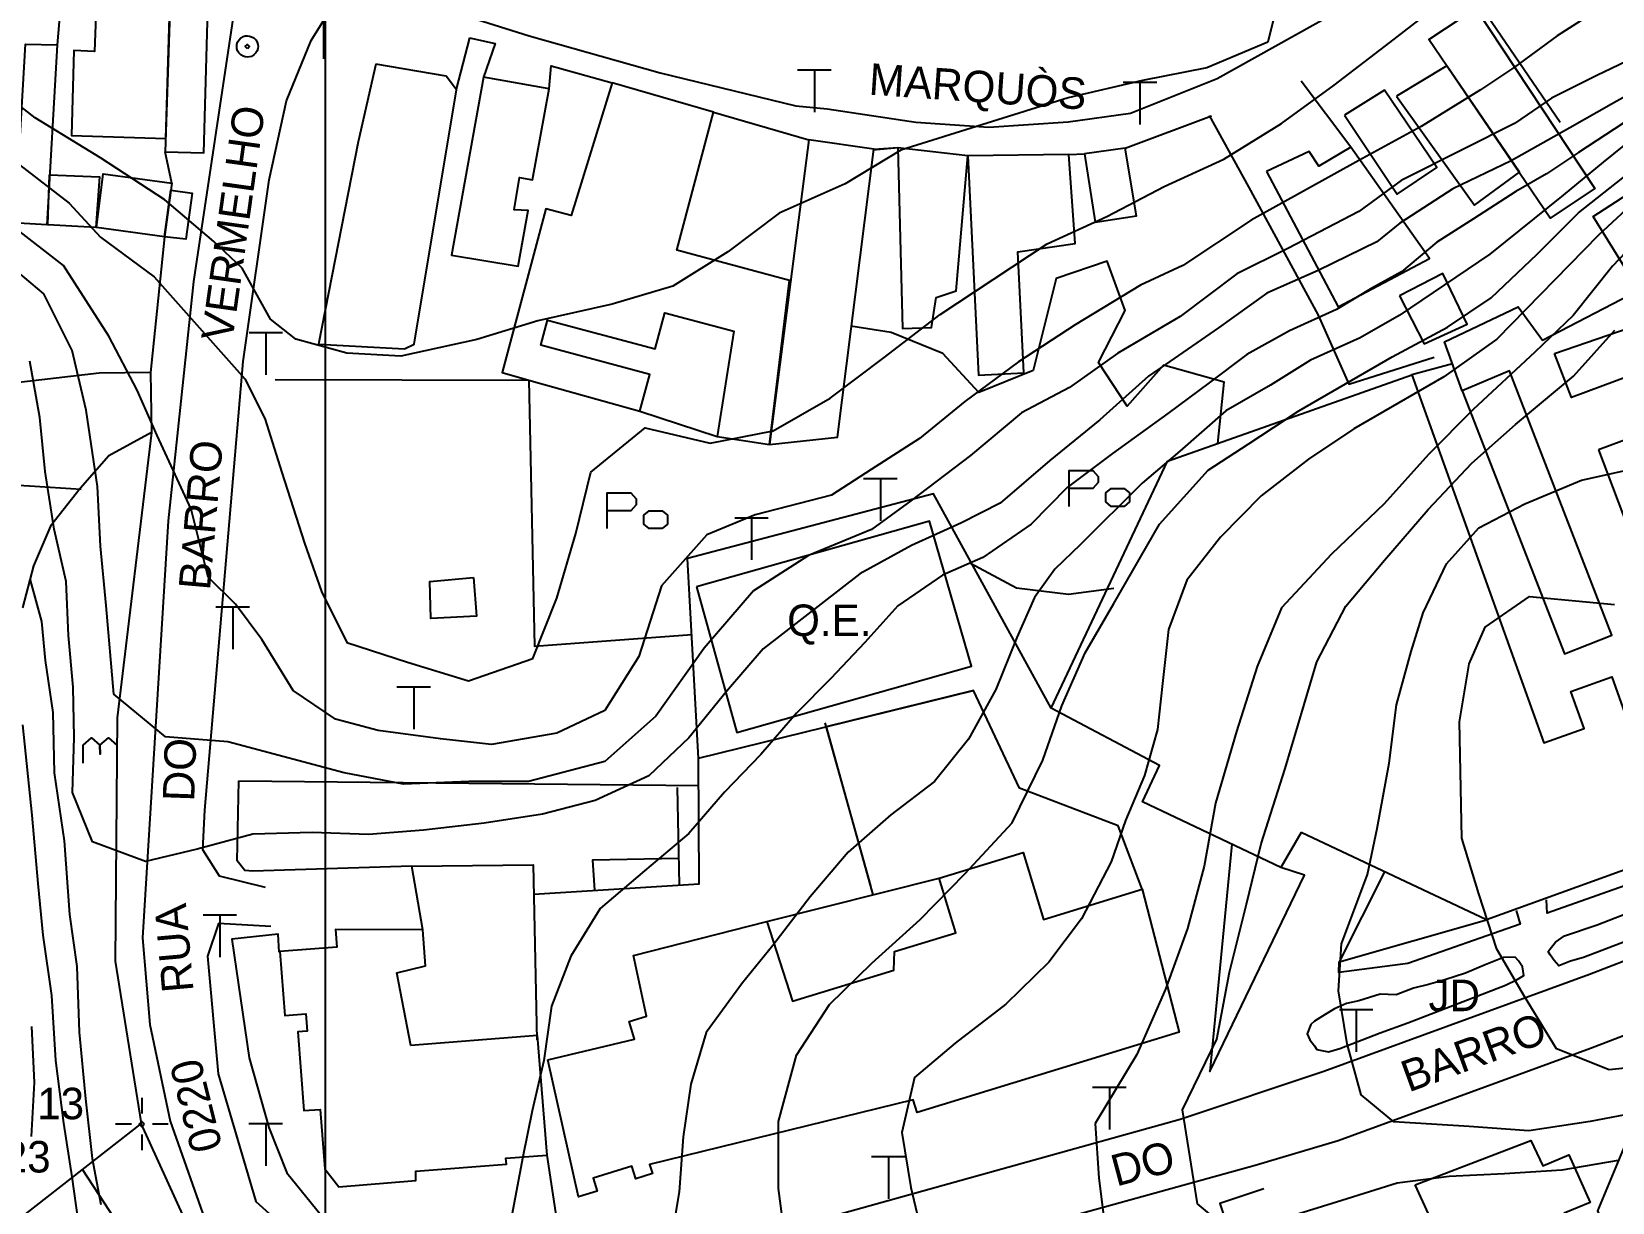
# Model space of a CAD drawing. Extents: x 555347 to 556479, y 8560498 to 8561653.
# Drawn here: x 555972 to 556122.6, y 8561264 to 8561375.5 of the extents above; entities that cross this region are included whole.
import ezdxf

# ---------------------------------------------------------------- set-up
doc = ezdxf.new("R2010")
doc.units = 0
doc.header["$MEASUREMENT"] = 0
for name, color, linetype in [('10', 24, 'CONTINUOUS'), ('12', 3, 'CONTINUOUS'), ('14', 3, 'CONTINUOUS'), ('20', 4, 'CONTINUOUS'), ('21', 4, 'CONTINUOUS'), ('3', 255, 'CONTINUOUS'), ('30', 2, 'CONTINUOUS'), ('38', 255, 'CONTINUOUS'), ('4', 255, 'CONTINUOUS'), ('44', 255, 'CONTINUOUS'), ('5', 1, 'CONTINUOUS'), ('50', 255, 'CONTINUOUS'), ('6', 2, 'CONTINUOUS'), ('7', 42, 'CONTINUOUS')]:
    doc.layers.add(name, color=color, linetype=linetype)

# ---------------------------------------------------------------- blocks, each defined once
blk = doc.blocks.new('COD045', base_point=(555982.53, 8561271.44))
at = {"layer": '3'}
for p, q in [((555982.53, 8561273.94), (555982.527847, 8561272.434992)), ((555981.528331, 8561271.434508), (555980.03, 8561271.44)), ((555982.528815, 8561270.434992), (555982.53, 8561268.94)), ((555985.03, 8561271.44), (555983.52833, 8561271.435476))]:
    blk.add_line(p, q, dxfattribs=at)
blk.add_lwpolyline([(555982.78, 8561271.44), (555982.53, 8561271.69), (555982.28, 8561271.44), (555982.53, 8561271.19)], close=True, dxfattribs=at)
blk = doc.blocks.new('COD007', base_point=(556370.32, 8561240.38))
at = {"layer": '4'}
for points in [[(556370.316, 8561241.3956), (556370.5168, 8561241.3792), (556370.7156, 8561241.318), (556370.9212, 8561241.2012), (556371.1236, 8561241.0072), (556371.2452, 8561240.7848), (556371.3152, 8561240.5864), (556371.3332, 8561240.3828), (556371.314, 8561240.188), (556371.2436, 8561239.9836), (556371.1232, 8561239.7764), (556370.9232, 8561239.5776), (556370.718, 8561239.4492), (556370.5176, 8561239.396), (556370.3128, 8561239.3792), (556370.108, 8561239.3984), (556369.9132, 8561239.4596), (556369.7048, 8561239.5812), (556369.5112, 8561239.7812), (556369.3808, 8561239.9844), (556369.3248, 8561240.184), (556369.3128, 8561240.386), (556369.3268, 8561240.5876), (556369.38, 8561240.79), (556369.5116, 8561240.9964), (556369.7064, 8561241.1968), (556369.9148, 8561241.3292), (556370.1204, 8561241.3896)], [(556370.32, 8561240.18), (556370.12, 8561240.38), (556370.32, 8561240.58), (556370.52, 8561240.38)]]:
    blk.add_lwpolyline(points, close=True, dxfattribs=at)
blk = doc.blocks.new('COD140', base_point=(555924.61, 8561329.59))
at = {"layer": '30'}
blk.add_lwpolyline([(555923.01, 8561327.89), (555923.01, 8561329.59), (555923.81, 8561330.298333), (555924.607333, 8561329.587167), (555924.61, 8561328.74), (555924.607333, 8561329.587167), (555925.41, 8561330.298333), (555926.207333, 8561329.587167), (555926.21, 8561327.89)], dxfattribs=at)
blk = doc.blocks.new('COD145', base_point=(556073.85, 8561331.96))
at = {"layer": '30'}
blk.add_lwpolyline([(556070.85, 8561330.26), (556070.85, 8561333.66), (556073.1, 8561333.66), (556073.6, 8561333.093333), (556073.6, 8561332.526667), (556073.1, 8561331.96), (556070.85, 8561331.96)], dxfattribs=at)
blk.add_lwpolyline([(556076.094992, 8561330.257162), (556074.844992, 8561330.257162), (556074.344992, 8561330.682162), (556074.344992, 8561331.532162), (556074.844992, 8561331.957162), (556076.094992, 8561331.957162), (556076.594992, 8561331.532162), (556076.594992, 8561330.682162)], close=True, dxfattribs=at)
blk = doc.blocks.new('COD013', base_point=(555984.05, 8561208.14))
at = {"layer": '50'}
for p, q in [((555985.645993, 8561212.14), (555982.445993, 8561212.14)), ((555984.0524, 8561212.1364), (555984.0524, 8561208.1444))]:
    blk.add_line(p, q, dxfattribs=at)

msp = doc.modelspace()

# ---------------------------------------------------------------- linework, layer by layer
at = {"layer": '10'}
for points in [[(556076.2, 8561364.36), (556084.4, 8561367.45)], [(556084.2, 8561367.48), (556087.93, 8561360.67)], [(556052.14, 8561364.2), (556054.55, 8561364.42)], [(556094.58, 8561348.46), (556097.49, 8561341.88), (556105.61, 8561344.46)], [(556094.58, 8561348.46), (556097.49, 8561341.88), (556105.61, 8561344.46)], [(555991.77, 8561304.13), (556035.57, 8561303.69)]]:
    msp.add_lwpolyline(points, dxfattribs=at)
for points in [[(556108.29, 8561341.25, 18.07), (556106.61, 8561345.92, 17.21), (556113.61, 8561349.26, 17.26), (556115.92, 8561346.09, 17.43), (556125.12, 8561350.86, 16.95), (556120.77, 8561357.85, 16.11), (556140.03, 8561370.34, 16.35), (556135.29, 8561384.95, 16), (556149.88, 8561390.44, 16.45)], [(555975.48, 8561386.11, 6.9), (555974.45, 8561374.19, 11.84)], [(556108.09, 8561380.82, 8.52), (556117.62, 8561366.84, 11.7)], [(556013.73, 8561374.88, 7.91), (556012.45, 8561369.99, 8.71)], [(556013.73, 8561374.88, 7.91), (556016.19, 8561374.34, 8.78), (556015.08, 8561371.13, 12.81)], [(556021.31, 8561370, 13.31), (556021.5, 8561372.19, 8.26), (556027.32, 8561370.59, 8.68)], [(556097.67, 8561364.45, 15.52), (556092.95, 8561370.73, 11.34)], [(556036.98, 8561367.79, 8.37), (556046.06, 8561365.15, 7.82)], [(555984.68, 8561355.93, 9.51), (555983.34, 8561343.02, 9.37), (555978.45, 8561342.94, 10.22), (555966.15, 8561341.51, 12.82), (555951.79, 8561344.14, 15.12), (555936.36, 8561346.62, 18.84), (555930.84, 8561347.81, 19.71), (555927.92, 8561349.07, 19.71), (555925.28, 8561349.21, 19.71), (555927.78, 8561365.03, 17.55), (555941.93, 8561362.02, 15.69), (555944.86, 8561364.06, 11.74)], [(555985.37, 8561361.03, 9.38), (555984.76, 8561364.03, 8.07)], [(556052.23, 8561364.28, 9.72), (556054.55, 8561364.42, 0)], [(556070.83, 8561363.77, 8.17), (556072.32, 8561363.82, 8.37)], [(556087.93, 8561360.67, 8.38), (556094.58, 8561348.46, 0)], [(555983.34, 8561343.02, 9.37), (555983.43, 8561337.29, 8.43), (555980.19, 8561310.11, 0), (555979.97, 8561286.95, 0), (555982.47, 8561271.48, 13.41)], [(556107.37, 8561343.82, 18.78), (556103.48, 8561342.78, 19.84)], [(555995.22, 8561342.33, 9.26), (556019.4, 8561342.27, 9.52)], [(556019.4, 8561342.27, 9.52), (556019.93, 8561316.96, 8.93), (556034.9, 8561318.07, 10.68)], [(556029.96, 8561339.31, 10.04), (556037.31, 8561336.91, 9.29)], [(556069.15, 8561311.05, 19.12), (556057.92, 8561331.46, 12.55), (556034.49, 8561325.3, 11.69)], [(556035.56, 8561306.24, 12.33), (556034.49, 8561325.3, 11.69)], [(556035.56, 8561306.24, 12.33), (556034.49, 8561325.3, 11.69)], [(556035.56, 8561306.24, 12.33), (556034.49, 8561325.3, 11.69)], [(556019.86, 8561293.34, 17.52), (556035.61, 8561294.33, 17.52), (556035.56, 8561306.29, 17.52), (556061.73, 8561312.71, 18.22)], [(556077.81, 8561293.8, 49.48), (556075.53, 8561299.85, 18.22), (556066.13, 8561303.42, 18.22), (556061.73, 8561312.71, 18.22), (556047.69, 8561309.26, 17.75), (556052.14, 8561293.27, 17.75)], [(556047.59, 8561309.66, 17.75), (556051.92, 8561294.11, 17.75)], [(556008.23, 8561296.01, 15.01), (555993.1, 8561295.53, 11.65), (555992.35, 8561295.57, 11.65), (555991.6, 8561296.51, 11.65), (555991.77, 8561304.13, 11.65)], [(556033.52, 8561303.48, 11.88), (556033.71, 8561294.21, 11.98)], [(556086.34, 8561298.09, 17.41), (556084.24, 8561276.44, 16.31), (556093.27, 8561295.15, 17.73), (556091, 8561295.88, 19.06)], [(556009.3, 8561289.92, 37.28), (556008.23, 8561296.01, 15.01), (556019.8, 8561296.13, 15.01), (556020.15, 8561279.46, 18.25)], [(556033.66, 8561296.72, 12.11), (556025.46, 8561296.57, 12.11), (556025.64, 8561293.7, 12.11)], [(556042.05, 8561290.74, 48.05), (556058.47, 8561294.86, 52.16)], [(556100.89, 8561295.47, 17.91), (556096.56, 8561286.9, 17.8), (556110.61, 8561290.89, 49.23)], [(555995.62, 8561287.82, 12.24), (555995.51, 8561289.52, 12.09), (555991.1, 8561289.06, 11.83), (555992.74, 8561277.76, 11.61), (555994.62, 8561271.12, 11.61), (555996.33, 8561266.79, 11.76), (556000.03, 8561262.26, 11.84), (556003.22, 8561259.44, 11.93), (556009.02, 8561260.62, 12.01)], [(555950.94, 8561249.81, 22.87), (555965.77, 8561258.48, 18.58), (555983.49, 8561220.03, 17.07), (555989.07, 8561224.56, 16.12), (555994.3, 8561231.76, 14.9), (555995.57, 8561240.61, 14.2), (555993.04, 8561248.33, 13.9), (555982.47, 8561271.48, 13.41), (555965.77, 8561258.48, 18.58)], [(556009.02, 8561260.62, 12.01), (556009.57, 8561254.67, 0), (556022.95, 8561256.52, 0), (556021.14, 8561268.49, 35.12)], [(555982.61, 8561258.31, 13.81), (555976.87, 8561267.12, 14.07)], [(556089.4, 8561265.26, 17.53), (556085.2, 8561263.87, 18.04), (556089.26, 8561251.6, 18.56)]]:
    msp.add_polyline3d(points, dxfattribs=at)
at = {"layer": '12'}
for points in [[(555994.31, 8561293.97, 10.06), (555989.93, 8561295.06, 10.03), (555988.32, 8561297.54, 9.96), (555988.52, 8561301.32, 9.89), (555992.17, 8561344.04, 7.31), (555994.64, 8561361.34, 6.17), (555996.29, 8561368.88, 5.93), (555998.64, 8561374.63, 5.86), (556001.16, 8561378.69, 5.86), (556003.7, 8561379.6, 5.86), (556007.69, 8561378.78, 5.86), (556019.41, 8561375.05, 5.86), (556031.89, 8561371.54, 5.69), (556044.83, 8561368.39, 5.69), (556047.8, 8561368.11, 5.89), (556056.25, 8561366.85, 5.89), (556063.21, 8561366.37, 6.24), (556070.74, 8561366.88, 6.24), (556076.7, 8561367.71, 6.16), (556084.95, 8561371, 6.16), (556099.59, 8561379.18, 6.7), (556105.96, 8561382.86, 7.23), (556115.5, 8561388.59, 6.98), (556166.07, 8561422.23, 7.49)], [(555944.43, 8561397.33, 5.1), (555982.12, 8561387.91, 5.43), (555986.29, 8561386.68, 5.43), (555990.3, 8561383.28, 5.54), (555991.5, 8561378.82, 5.74), (555987.45, 8561351.67, 7.27), (555985.02, 8561328.87, 8.5), (555982.58, 8561289.17, 10.31), (555983.28, 8561280.91, 10.52), (555985.23, 8561271.73, 10.55), (555988.86, 8561261.37, 10.75), (555993.63, 8561251.83, 10.97), (555997.5, 8561242.15, 11.25), (555997.58, 8561234.42, 11.91), (555993.77, 8561225.7, 12.63), (555988.08, 8561220.08, 13.29), (555974.75, 8561211.48, 15.82), (555972.87, 8561209.94, 16.17), (555968.8, 8561210.16, 16.36)], [(556164.78, 8561295.62, 17.83), (556120.51, 8561278.65, 17.45), (556096.46, 8561269.85, 16.18), (556088.57, 8561267.48, 15.93), (556027.62, 8561250.64, 12.54), (556017.99, 8561246.68, 12.11), (556010.8, 8561241.03, 11.71), (556006.31, 8561233.5, 11.7), (555999.51, 8561223, 12.59), (555977.41, 8561204.41, 15.94), (555971.09, 8561199.12, 16.53), (555958.12, 8561196.13, 16.8), (555952.25, 8561197.55, 16.99)], [(555994.81, 8561290.26, 10.28), (555989.83, 8561290.53, 10.18), (555988.77, 8561287.44, 10.18), (555989.81, 8561276.22, 10.48), (555993.39, 8561264.06, 10.48), (556001.29, 8561256.95, 10.73), (556008.71, 8561253.06, 10.89), (556019.06, 8561254.54, 11.45), (556081.43, 8561271.9, 15.52), (556095.11, 8561276.48, 16.55), (556120.4, 8561285.73, 17.4), (556145.75, 8561295.48, 17.73)]]:
    msp.add_polyline3d(points, dxfattribs=at)
at = {"layer": '14'}
for points in [[(555976.75, 8561331.86, 10.35), (555971.84, 8561332.18, 10.65), (555967.51, 8561332.42, 12.68), (555962.44, 8561332.74, 13.05), (555957.95, 8561333.53, 14.17), (555953.51, 8561334.52, 15.16), (555949.24, 8561334.9, 15.97), (555944.88, 8561335.44, 16.37), (555940.74, 8561336.31, 17.91), (555936.57, 8561337.53, 17.86), (555932.55, 8561338.85, 18.36), (555928.85, 8561340.54, 18.79), (555924.85, 8561342.16, 18.83), (555921.04, 8561343.56, 18.83), (555917.99, 8561346.22, 18.24), (555916.56, 8561348.29, 18.06)], [(555983.43, 8561337.29, 8.43), (555979.37, 8561335.06, 9.18), (555976.66, 8561331.97, 10.4), (555973.82, 8561328.38, 11.02), (555972.22, 8561324.58, 12.46), (555971.16, 8561320.6, 12.63)]]:
    msp.add_polyline3d(points, dxfattribs=at)
at = {"layer": '20'}
for points in [[(556136.72, 8561308.32, 19.27), (556138.18, 8561308.23, 19.23), (556140.74, 8561300.12, 18.92), (556116.39, 8561291.53, 18.78), (556116.31, 8561292.8, 18.78)], [(556136.72, 8561308.32, 19.27), (556138.18, 8561308.23, 19.23), (556140.74, 8561300.12, 18.92), (556116.39, 8561291.53, 18.78), (556116.31, 8561292.8, 18.78)], [(556113.41, 8561291.78, 18.69), (556113.8, 8561290.49, 18.49), (556103.12, 8561286.74, 17.75), (556096.53, 8561285.86, 17.36), (556096.56, 8561286.9, 17.8)]]:
    msp.add_polyline3d(points, dxfattribs=at)
for points in [[(556121.13, 8561290.42, 18.22), (556138.62, 8561297.21, 18.69), (556139.82, 8561297.51, 18.69), (556140.26, 8561297.03, 18.69), (556140.73, 8561296.23, 18.69), (556140.77, 8561295.78, 18.69), (556140.17, 8561295.18, 18.69), (556139.14, 8561294.66, 18.69), (556119.85, 8561287.3, 18.3), (556118.59, 8561286.94, 18.3), (556117.48, 8561286.52, 18.3), (556117.06, 8561287.03, 18.3), (556116.66, 8561287.55, 18.3), (556116.48, 8561287.86, 18.3), (556116.66, 8561288.12, 18.3), (556117.18, 8561288.77, 18.3), (556118.04, 8561289.37, 18.3)], [(556103.11, 8561281.09, 17.3), (556112.4, 8561284.67, 17.83), (556113.51, 8561285.2, 17.84), (556114.17, 8561285.58, 17.86), (556114.02, 8561286.42, 17.88), (556113.66, 8561286.97, 17.88), (556113.33, 8561287.34, 17.88), (556112.21, 8561287.31, 17.89), (556110.48, 8561286.61, 17.89), (556108.59, 8561285.81, 17.89), (556106.63, 8561285.17, 17.89), (556105.08, 8561284.74, 17.89), (556103.64, 8561284.38, 17.89), (556102.01, 8561283.76, 17.86), (556100.46, 8561283.82, 17.83), (556098.43, 8561283.19, 17.49), (556097.27, 8561282.92, 17.29), (556096.11, 8561282.41, 17.15), (556095.24, 8561281.86, 17.07), (556094.23, 8561281.25, 17.03), (556093.86, 8561280.91, 17.03), (556093.53, 8561280.02, 17.02), (556093.78, 8561279.45, 17.02), (556094.21, 8561278.89, 17), (556094.43, 8561278.55, 17), (556095.56, 8561278.32, 17), (556096.62, 8561278.64, 17), (556100.46, 8561280.12, 17.02)]]:
    msp.add_polyline3d(points, close=True, dxfattribs=at)
at = {"layer": '21'}
msp.add_polyline3d([(556035.34, 8561322.61, 11.54), (556039.2, 8561308.73, 11.54), (556061.56, 8561315.05, 11.54), (556057.56, 8561328.84, 11.53)], close=True, dxfattribs=at)
at = {"layer": '30'}
for points in [[(556085.01, 8561336.25), (556085.6, 8561342.07), (556079.82, 8561343.7), (556076.39, 8561339.8), (556073.63, 8561343.97), (556076.2, 8561348.92), (556074.47, 8561353.62), (556069.6, 8561351.97), (556067.42, 8561343.2), (556062.25, 8561341.11), (556058.82, 8561344.8), (556053.89, 8561346.81), (556050.07, 8561347.43)], [(556085.01, 8561336.25), (556085.6, 8561342.07), (556079.82, 8561343.7), (556076.39, 8561339.8), (556073.63, 8561343.97), (556076.2, 8561348.92), (556074.47, 8561353.62), (556069.6, 8561351.97), (556067.42, 8561343.2), (556062.25, 8561341.11), (556058.82, 8561344.8), (556053.89, 8561346.81), (556050.07, 8561347.43)], [(556061.39, 8561324.88), (556065.82, 8561322.5), (556070.8, 8561321.91), (556075.09, 8561322.47)], [(556061.39, 8561324.88), (556065.82, 8561322.5), (556070.8, 8561321.91), (556075.09, 8561322.47)]]:
    msp.add_lwpolyline(points, dxfattribs=at)
at = {"layer": '44'}
msp.add_lwpolyline([(556000, 8561650.58), (556000, 8560498.59)], dxfattribs=at)
at = {"layer": '5'}
for points in [[(556126.2, 8561370.62, 10), (556122.5, 8561368.55, 10), (556118.53, 8561366.29, 10), (556112.96, 8561363.15, 10), (556107.4, 8561360.5, 10), (556102.35, 8561357.23, 10), (556100.17, 8561355.44, 10), (556094.57, 8561352.73, 10), (556089.69, 8561350.56, 10), (556085.08, 8561347.27, 10), (556080.03, 8561343.77, 10), (556078.41, 8561342.66, 10), (556073.78, 8561338.49, 10), (556069, 8561334.63, 10), (556064.27, 8561330.56, 10), (556060.59, 8561328.69, 10), (556055.82, 8561326.54, 10), (556050.91, 8561323.84, 10), (556041.69, 8561316.7, 10), (556038.21, 8561312.64, 10), (556034.62, 8561308.23, 10), (556030.81, 8561304.61, 10), (556025.7, 8561302.26, 10), (556020.68, 8561300.95, 10), (556015.12, 8561300.1, 10), (556009.36, 8561299.42, 10), (556004.11, 8561299, 10), (555998.76, 8561299.2, 10), (555993.11, 8561299.04, 10), (555987.79, 8561297.62, 10), (555982.87, 8561296.44, 10), (555977.81, 8561298.32, 10), (555975.92, 8561303.02, 10), (555976.09, 8561308.25, 10), (555975.97, 8561313.05, 10), (555975.55, 8561317.95, 10), (555975.33, 8561323.1, 10), (555974.16, 8561328.1, 10), (555973.31, 8561333.59, 10), (555972.8, 8561338.71, 10), (555971.85, 8561344.07, 10)], [(556143.04, 8561366.36, 15), (556141.83, 8561366.19, 15), (556135.31, 8561364.17, 15), (556130.82, 8561361.69, 15), (556127, 8561357.76, 15), (556122.61, 8561353.13, 15), (556118.87, 8561348.42, 15)], [(556118.87, 8561348.42, 15), (556115.2, 8561344.95, 15), (556109.34, 8561339.49, 15), (556105.08, 8561335.21, 15), (556100.84, 8561330.49, 15), (556095.83, 8561325.7, 15), (556091.07, 8561320.59, 15), (556088.76, 8561315.01, 15), (556086.8, 8561308.81, 15), (556084.79, 8561302.01, 15), (556083.71, 8561295.99, 15), (556082.11, 8561290.06, 15), (556080.02, 8561284.28, 15), (556077.3, 8561278.07, 15), (556073.34, 8561271.51, 15), (556073.67, 8561266.29, 15), (556074.38, 8561260.74, 15)]]:
    msp.add_polyline3d(points, dxfattribs=at)
at = {"layer": '6'}
for points in [[(556091.3, 8561380.63, 6), (556089.77, 8561374.45, 6), (556083.97, 8561372.02, 6), (556077.85, 8561370.82, 6), (556070.75, 8561369.17, 6), (556054.82, 8561364.16, 6), (556049.52, 8561360.98, 6), (556043.24, 8561358.18, 6), (556038.34, 8561354.49, 6), (556033.1, 8561351.23, 6), (556027.32, 8561349.51, 6), (556020.23, 8561347.93, 6), (556014.43, 8561346.15, 6), (556007.19, 8561344.56, 6), (556002.06, 8561344.83, 6), (555997.2, 8561346.18, 6), (555994.77, 8561348.07, 6), (555992.07, 8561352.93, 6), (555989.38, 8561355.49, 6), (555984.7, 8561359.44, 6), (555978.58, 8561363.46, 6), (555972.37, 8561367.24, 6), (555965.08, 8561372.9, 6)], [(556121.1, 8561377.49, 8), (556117.32, 8561375.06, 8), (556113.27, 8561372.09, 8), (556110.04, 8561369.93, 8), (556104.37, 8561366.43, 8), (556098.43, 8561363.19, 8), (556088.17, 8561357.52, 8), (556081.69, 8561353.2, 8), (556077.64, 8561351.31, 8), (556071.43, 8561347.53, 8), (556066.04, 8561344.02, 8), (556060.91, 8561340.24, 8), (556056.59, 8561336.73, 8), (556052, 8561333.76, 8), (556048.22, 8561331.33, 8), (556040.93, 8561329.44, 8), (556036.34, 8561327.55, 8), (556032.02, 8561322.7, 8), (556029.86, 8561315.95, 8), (556026.63, 8561310.82, 8), (556022.04, 8561308.66, 8), (556015.83, 8561307.58, 8), (556010.97, 8561308.12, 8), (556005.03, 8561308.93, 8), (556000.98, 8561310.01, 8), (555996.93, 8561312.71, 8), (555993.96, 8561317.57, 8), (555991.43, 8561320.95, 8), (555988.83, 8561323.51, 8), (555987.21, 8561329.98, 8), (555983.98, 8561337, 8), (555982.09, 8561341.32, 8), (555979.39, 8561346.45, 8), (555975.07, 8561353.2, 8), (555965.62, 8561360.49, 8)], [(555967.51, 8561365.35, 7), (555975.61, 8561359.14, 7), (555978.58, 8561355.9, 7), (555983.71, 8561352.12, 7), (555987.75, 8561347.53, 7), (555992.34, 8561342.4, 7), (555994.23, 8561338.62, 7), (555995.85, 8561333.49, 7), (555998.01, 8561326.75, 7), (555999.63, 8561322.16, 7), (556002.06, 8561317.3, 7), (556007.84, 8561315.42, 7), (556013.63, 8561313.66, 7), (556019.76, 8561315.76, 7), (556022.06, 8561321.52, 7), (556023.87, 8561327.66, 7), (556025.28, 8561333.5, 7), (556030.47, 8561337.73, 7), (556036.66, 8561336.28, 7), (556042.66, 8561337.46, 7), (556048.09, 8561340.55, 7), (556053.22, 8561344.43, 7), (556058.57, 8561348.53, 7), (556068.74, 8561355.27, 7), (556074.43, 8561357.86, 7), (556079.9, 8561360.72, 7), (556085.58, 8561363.31, 7), (556091.08, 8561366.71, 7), (556096.08, 8561370.36, 7), (556101.39, 8561374.43, 7), (556104.2, 8561376.57, 7)], [(556126.77, 8561373.98, 9), (556121.1, 8561371.28, 9), (556116.78, 8561369.13, 9), (556113.27, 8561366.7, 9), (556108.42, 8561364.27, 9), (556102.48, 8561361.3, 9), (556098.43, 8561358.33, 9), (556091.68, 8561354.82, 9), (556086.82, 8561352.39, 9), (556081.42, 8561348.34, 9), (556075.48, 8561344.83, 9), (556070.89, 8561341.59, 9), (556066.31, 8561339.16, 9), (556061.45, 8561335.11, 9), (556055.78, 8561330.79, 9), (556052.03, 8561328.06, 9), (556046.01, 8561325.58, 9), (556040.79, 8561322.22, 9), (556036.07, 8561316.76, 9), (556031.48, 8561310.28, 9), (556026.63, 8561305.96, 9), (556019.34, 8561304.07, 9), (556013.67, 8561304.07, 9), (556007.46, 8561303.8, 9), (556001.79, 8561304.88, 9), (555990.72, 8561307.85, 9), (555984.78, 8561308.3, 9), (555979.87, 8561312.39, 9), (555979.12, 8561320.81, 9), (555978.58, 8561326.48, 9), (555978.31, 8561332.14, 9), (555977.23, 8561339.43, 9), (555975.88, 8561345.1, 9), (555973.18, 8561350.5, 9), (555968.32, 8561354.55, 9)], [(556124.52, 8561367.31, 11), (556119.36, 8561363.94, 11), (556116.32, 8561361.92, 11), (556113.4, 8561360.23, 11), (556109.36, 8561357.65, 11), (556105.87, 8561355.4, 11), (556102.5, 8561352.59, 11), (556099.69, 8561351.02, 11), (556096.32, 8561349, 11), (556091.83, 8561346.98, 11), (556087.78, 8561344.73, 11), (556084.19, 8561342.03, 11), (556080.26, 8561339.11, 11), (556074.98, 8561335.29, 11), (556070.67, 8561332.05, 11), (556067.22, 8561328.55, 11), (556062.62, 8561325.4, 11), (556058.8, 8561323.72, 11), (556054.53, 8561320.8, 11), (556051.38, 8561317.31, 11), (556048.12, 8561313.83, 11), (556044.87, 8561310.57, 11), (556041.49, 8561306.64, 11), (556038.01, 8561303.05, 11), (556034.64, 8561299.11, 11), (556030.41, 8561295.55, 11), (556026.17, 8561291.98, 11), (556023.39, 8561287.44, 11), (556021.54, 8561282.66, 11), (556020.82, 8561277.48, 11), (556019.7, 8561272.71, 11), (556018.8, 8561268.33, 11), (556017.77, 8561262.78, 11)], [(556124.52, 8561365.29, 12), (556121.72, 8561363.04, 12), (556117.9, 8561359.9, 12), (556110.93, 8561354.28, 12), (556102.28, 8561348.44, 12), (556098.57, 8561346.3, 12), (556093.85, 8561344.17, 12), (556090.03, 8561341.81, 12), (556085.76, 8561339.34, 12), (556081.38, 8561335.52, 12), (556077.79, 8561332.48, 12), (556071.94, 8561326.64, 12), (556069.47, 8561324.28, 12), (556067.56, 8561321.58, 12), (556065.88, 8561317.76, 12), (556063.88, 8561312.82, 12), (556061.27, 8561308.1, 12), (556058.01, 8561304.06, 12), (556053.88, 8561300.9, 12), (556049.81, 8561297.32, 12), (556046.18, 8561293.09, 12), (556042.62, 8561288.44, 12), (556039.73, 8561284.9, 12), (556036.27, 8561280.15, 12), (556034.83, 8561275.25, 12), (556034.08, 8561270.24, 12), (556033.7, 8561265, 12), (556032.82, 8561259.69, 12)], [(556043.85, 8561260.01, 13), (556043.18, 8561265.29, 13), (556043.18, 8561271.7, 13), (556044.87, 8561277.99, 13), (556048.01, 8561282.82, 13), (556052.06, 8561286.75, 13), (556056.66, 8561290.91, 13), (556060.93, 8561295.29, 13), (556065.43, 8561300.12, 13), (556068.35, 8561306.08, 13), (556070.15, 8561311.25, 13), (556072.39, 8561316.3, 13), (556075.09, 8561321.02, 13), (556079.47, 8561328.55, 13), (556084.08, 8561333.72, 13), (556087.9, 8561336.19, 13), (556092.73, 8561339.34, 13), (556101.6, 8561344.5, 13), (556106.89, 8561347.31, 13), (556111.04, 8561350.12, 13), (556115.42, 8561354.28, 13), (556119.36, 8561358.21, 13), (556124.19, 8561362.03, 13)], [(556127.33, 8561361.69, 14), (556121.27, 8561356.08, 14), (556111.6, 8561346.19, 14), (556106.55, 8561342.59, 14), (556097.95, 8561337.65, 14), (556093.65, 8561334.74, 14), (556089.15, 8561331.27, 14), (556085.26, 8561327.34, 14), (556082.06, 8561323.24, 14), (556080.3, 8561318.52, 14), (556079.73, 8561313.4, 14), (556079.25, 8561309, 14), (556078.01, 8561304.62, 14), (556076.21, 8561300.35, 14), (556074.86, 8561296.42, 14), (556072.01, 8561290.99, 14), (556068.92, 8561286.85, 14), (556064.81, 8561282.87, 14), (556059.98, 8561279.16, 14), (556056.11, 8561275.87, 14), (556054.92, 8561270.64, 14), (556055.76, 8561265.41, 14), (556057.11, 8561259.79, 14)], [(556123.15, 8561267.97, 16), (556117.76, 8561267.06, 16), (556112.33, 8561266.7, 16), (556107.06, 8561266.46, 16), (556102.1, 8561265.81, 16), (556096.83, 8561264.17, 16), (556091.82, 8561262.61, 16), (556086.77, 8561260.76, 16), (556083.07, 8561263.85, 16), (556082.26, 8561269.02, 16), (556081.64, 8561272.81, 16), (556084.9, 8561279.54, 16), (556086.13, 8561285.91, 16), (556087.74, 8561292.37, 16), (556089.13, 8561298.13, 16), (556091.43, 8561305.29, 16), (556094.43, 8561315.44, 16), (556097.2, 8561320.74, 16), (556100.89, 8561325.13, 16), (556105.05, 8561329.97, 16), (556109.2, 8561334.36, 16), (556113.35, 8561338.05, 16), (556118.89, 8561342.66, 16), (556122.81, 8561347.04, 16)], [(556119.64, 8561332.76, 17), (556124.96, 8561333.93, 17), (556130.04, 8561335.74, 17), (556134.93, 8561336.96, 17), (556138.01, 8561337.44, 17)], [(556126.48, 8561272.83, 17), (556120.48, 8561271.67, 17), (556114.64, 8561270.81, 17), (556108.95, 8561271.21, 17), (556101.76, 8561271.64, 17), (556098.65, 8561274.23, 17), (556097.34, 8561279.07, 17), (556096.49, 8561284.13, 17), (556096.8, 8561288.61, 17), (556099.26, 8561295.21, 17), (556100.18, 8561299.59, 17), (556101.33, 8561305.82, 17), (556102.03, 8561311.36, 17), (556103.41, 8561316.43, 17), (556104.56, 8561320.12, 17), (556106.8, 8561324.8, 17), (556109.87, 8561328.2, 17), (556114.25, 8561330.51, 17), (556119.64, 8561332.76, 17), (556124.96, 8561333.93, 17)], [(555971.89, 8561323.24, 11), (555972.97, 8561319.28, 11), (555973.33, 8561315.57, 11), (555974.04, 8561310.64, 11), (555974.17, 8561304.9, 11), (555975.13, 8561298.42, 11), (555975.65, 8561291.39, 11), (555976.33, 8561286.44, 11), (555976.57, 8561280.2, 11), (555977.17, 8561273.85, 11), (555977.8, 8561268.15, 11), (555978.61, 8561263.78, 11)], [(556127.46, 8561277.16, 18), (556122.29, 8561276.62, 18), (556117.28, 8561278.61, 18), (556114.21, 8561283.6, 18), (556111.58, 8561288.1, 18), (556109.87, 8561293.36, 18), (556108.26, 8561298.67, 18), (556108.03, 8561309.74, 18), (556108.95, 8561315.28, 18), (556110.48, 8561318.76, 18), (556114.71, 8561321.69, 18), (556122.78, 8561320.91, 18)], [(555971.17, 8561309.45, 12), (555972.05, 8561300.87, 12), (555972.61, 8561294.35, 12), (555973.09, 8561289.43, 12), (555973.93, 8561283.68, 12), (555974.3, 8561277.5, 12), (555975.06, 8561271.52, 12), (555975.85, 8561266.42, 12), (555976.45, 8561262.1, 12)], [(555972.02, 8561280.74, 13), (555972.26, 8561275.41, 13), (555971.99, 8561270.25, 13)]]:
    msp.add_polyline3d(points, dxfattribs=at)
at = {"layer": '7'}
msp.add_lwpolyline([(556014.1, 8561323.47), (556014.4, 8561319.8), (556010.06, 8561319.58), (556009.97, 8561323.11)], close=True, dxfattribs=at)
for points in [[(555985.38, 8561382.99, 7.9), (555984.76, 8561364.03, 8.07), (555988.42, 8561363.91, 8.07), (555988.91, 8561381, 8.35), (555987.32, 8561382.92, 8.35)], [(555978.26, 8561380.38, 8.84), (555978.01, 8561373.57, 8.84), (555976.06, 8561373.66, 8.84), (555975.81, 8561365.58, 8.84), (555984.82, 8561365.3, 8.5), (555985.27, 8561380.06, 8.3)], [(556109.57, 8561377.65, 12.54), (556120.92, 8561360.53, 13.11), (556116.65, 8561357.71, 13.3), (556105.12, 8561374.7, 12.84)], [(555974.45, 8561374.19, 11.84), (555973.48, 8561357.07, 12.68), (555966.94, 8561357.44, 12.78), (555967.29, 8561363.54, 11.61), (555970.82, 8561363.33, 11.61), (555971.44, 8561374.28, 11.85)], [(556004.82, 8561372.35, 13.25), (556003.12, 8561364.98, 13.25), (555999.34, 8561345.7, 13.26), (556007.54, 8561345.25, 17.93), (556008.47, 8561345.7, 17.94), (556012.51, 8561369.91, 18.05), (556011.51, 8561371.23, 18.04)], [(556102.02, 8561369.32, 14.95), (556109.47, 8561358.95, 14.94), (556113.73, 8561362.08, 16.64), (556106.82, 8561372.2, 16.95)], [(556015.08, 8561371.13, 12.81), (556012.01, 8561354.18, 12.95), (556018.38, 8561353.13, 13.22), (556019.32, 8561358.42, 13.27), (556017.98, 8561358.49, 13.31), (556018.5, 8561361.57, 13.31), (556019.75, 8561361.35, 13.31), (556021.31, 8561370, 13.31)], [(556027.32, 8561370.59, 8.68), (556023.41, 8561357.94, 8.68), (556021, 8561358.59, 8.47), (556016.84, 8561343, 10.24), (556019.6, 8561342.21, 10.02), (556029.96, 8561339.31, 10.04), (556030.9, 8561342.83, 9.07), (556020.53, 8561345.6, 9.03), (556021.17, 8561347.98, 9.03), (556031.42, 8561345.25, 11.75), (556032.34, 8561348.68, 9.16), (556038.91, 8561346.93, 9.17), (556037.31, 8561336.91, 9.29), (556042.31, 8561336.14, 10.38), (556044.21, 8561351.78, 8.6), (556033.47, 8561354.65, 8.43), (556036.98, 8561367.79, 8.37)], [(556097.08, 8561367.5, 11.57), (556102.08, 8561360, 11.38), (556105.87, 8561362.53, 11.41), (556100.89, 8561369.88, 11.99)], [(556046.06, 8561365.15, 7.82), (556042.31, 8561336.14, 10.38), (556048.77, 8561336.86, 15.11), (556052.23, 8561364.28, 9.72)], [(556054.52, 8561364.39, 8.66), (556054.98, 8561347.21, 8.12), (556057.75, 8561347.28, 8.13), (556058.17, 8561350.14, 8.13), (556060.08, 8561350.79, 7.78), (556061.2, 8561363.62, 8.69)], [(556061.2, 8561363.62, 8.69), (556062.22, 8561342.75, 8.84), (556066.53, 8561342.96, 8.84), (556065.96, 8561354.49, 8.23), (556071.43, 8561355.29, 8.17), (556070.83, 8561363.77, 8.17)], [(556072.32, 8561363.82, 8.37), (556073.33, 8561357.31, 8.17), (556077.25, 8561357.92, 9.19), (556076.2, 8561364.36, 9.24)], [(556089.66, 8561362.13, 15.48), (556096.47, 8561349.25, 15.46), (556105.17, 8561353.85, 15.56), (556097.67, 8561364.45, 15.52), (556094.64, 8561362.65, 15.52), (556093.72, 8561364.04, 15.52)], [(555973.58, 8561357.06, 10.43), (555973.73, 8561361.84, 10.42), (555978.48, 8561361.64, 9.58), (555978.14, 8561356.82, 9.88)], [(555978.2, 8561356.81, 9.88), (555978.83, 8561361.92, 9.72), (555985.37, 8561361.03, 9.38), (555984.68, 8561355.93, 9.51)], [(555984.68, 8561355.93, 9.51), (555985.28, 8561360.38, 9.29), (555987.31, 8561360.09, 9.63), (555986.73, 8561355.69, 9.29)], [(556102.31, 8561350.29, 13.83), (556104.66, 8561345.75, 14.98), (556108.76, 8561347.6, 15), (556106.43, 8561352.43, 14.1)], [(556117.08, 8561344.82, 18.98), (556130.28, 8561349.36, 20.74), (556131.73, 8561345.48, 20.2), (556118.71, 8561340.63, 19.16)], [(556092.94, 8561299.21, 49.05), (556091, 8561295.88, 19.06), (556077.83, 8561302.13, 18.95), (556079.44, 8561305.58, 18.98), (556069.15, 8561311.05, 19.12), (556080.21, 8561334.55, 19.72), (556103.48, 8561342.78, 19.84), (556116.06, 8561307.73, 20.23), (556119.89, 8561309.1, 49.29), (556118.63, 8561312.63, 51.55), (556122.53, 8561314.03, 51.58), (556123.94, 8561310.1, 49.34), (556134.47, 8561313.81, 49.47), (556139.04, 8561301.17, 48.95), (556110.61, 8561290.89, 49.23)], [(556108.29, 8561341.25, 18.07), (556118.02, 8561316.23, 20.86), (556122.53, 8561317.98, 20.9), (556112.79, 8561343.17, 19.24)], [(556121.28, 8561335.63, 20.58), (556124.47, 8561327.18, 20.29), (556136.14, 8561331.61, 20.38), (556132.88, 8561339.97, 20.74)], [(556021.2, 8561277.56, 49.04), (556029.46, 8561279.51, 49.33), (556028.94, 8561281.2, 48.22), (556030.6, 8561281.71, 48.22), (556029.36, 8561287.49, 48.04), (556042.05, 8561290.74, 48.05), (556044.49, 8561283.14, 49.65), (556054.16, 8561286.09, 49.2), (556054.21, 8561287.86, 48.89), (556060.06, 8561289.65, 52.1), (556058.47, 8561294.86, 52.16), (556066.47, 8561297.3, 48.3), (556068.42, 8561290.92, 47.88), (556077.81, 8561293.8, 49.48), (556081.32, 8561280.18, 49.63), (556056.37, 8561272.55, 49.76), (556056, 8561273.74, 49.76), (556030.89, 8561267.58, 50.27), (556031.16, 8561266.72, 50.27), (556029.58, 8561266.24, 50.27), (556029.21, 8561267.43, 50.27), (556025.51, 8561266.3, 50.27), (556025.89, 8561265.06, 50.27), (556024.12, 8561264.52, 50.27)], [(556020.22, 8561279.86, 35.05), (556008.13, 8561278.93, 35.03), (556006.82, 8561285.85, 35.03), (556009.53, 8561286.52, 37.28), (556009.3, 8561289.92, 37.28), (556000.97, 8561289.96, 36.76), (556001.1, 8561288.28, 35.88), (555995.67, 8561287.86, 35.02), (555996.14, 8561281.78, 35.02), (555998.15, 8561281.94, 35.02), (555998.28, 8561280.3, 35.02), (555997.37, 8561280.23, 35.02), (555997.95, 8561272.74, 34.93), (555999.5, 8561272.82, 34.94), (555999.94, 8561267.18, 33.91), (556001.3, 8561265.47, 33.91), (556008.61, 8561266.08, 33.91), (556008.61, 8561266.96, 34.38), (556017.26, 8561267.62, 35.12), (556017.21, 8561268.19, 35.12), (556021.14, 8561268.49, 35.12)], [(556135.6, 8561274.52, 22.74), (556149.42, 8561238.11, 15.67), (556142.85, 8561235.67, 15.61), (556133.77, 8561242.41, 15.92), (556131.44, 8561248.56, 15.28), (556127.94, 8561247.17, 19.54), (556121.22, 8561263.18, 24.68), (556124.07, 8561270.05, 22.81)], [(556103.8, 8561265.64, 19.81), (556114.83, 8561269.87, 20.57), (556115.98, 8561267.46, 20.53), (556118.45, 8561268.5, 20.51), (556120.46, 8561263.98, 20.57), (556118.01, 8561262.95, 20.55), (556120.42, 8561257.85, 20.58), (556122.34, 8561258.75, 20.61), (556126.53, 8561249.8, 20.43), (556124.03, 8561248.64, 20.44), (556124.94, 8561246.69, 20.31), (556114.15, 8561241.67, 20.26), (556110.19, 8561250.3, 20.71), (556107.84, 8561249.46, 20.38), (556106.39, 8561252.78, 20.41), (556114.12, 8561256.04, 20.39), (556111.95, 8561260.62, 20.09), (556104.19, 8561257.79, 20.09), (556102.36, 8561261.62, 20.17), (556105.08, 8561262.88, 20.19)]]:
    msp.add_polyline3d(points, close=True, dxfattribs=at)

# ---------------------------------------------------------------- block references
at = {"layer": '3'}
msp.add_blockref('COD045', (555982.53, 8561271.44), dxfattribs=at)
at = {"layer": '30'}
for name, p in [('COD145', (556073.85, 8561331.96, 10.13)), ('COD145', (556029.85, 8561329.84, 10.13)), ('COD140', (555978.54, 8561307.52, 15.1))]:
    msp.add_blockref(name, p, dxfattribs=at)
at = {"layer": '4'}
msp.add_blockref('COD007', (555992.58, 8561374.04, 5.2), dxfattribs=at)
at = {"layer": '50'}
for p in [(555999.84, 8561372.87, 6.06), (556046.59, 8561367.8, 5.93), (556077.59, 8561366.62, 6.29), (555994.34, 8561342.79), (556052.87, 8561328.87, 13), (556040.6, 8561325.15, 12.19), (555991.19, 8561316.67, 8.91), (556008.42, 8561309.04), (555989.96, 8561287.33, 10.26), (556098.19, 8561278.33, 16.9), (556074.69, 8561270.92), (555994.32, 8561267.45, 10.55), (556053.64, 8561264.31)]:
    msp.add_blockref('COD013', p, dxfattribs=at)

# ---------------------------------------------------------------- texts
at = {"layer": '20'}
msp.add_text('JD', height=3, dxfattribs=at).set_placement((556105.08, 8561282.19))
at = {"layer": '21'}
msp.add_text('Q.E.', height=3, dxfattribs=at).set_placement((556043.99, 8561317.91, 14.63))
at = {"layer": '3'}
for s, p in [('13', (555972.56, 8561271.9)), ('10.23', (555963.8, 8561266.83))]:
    msp.add_text(s, height=3, dxfattribs=at).set_placement(p)
at = {"layer": '38'}
for s, rotation, p in [('MARQUÒS', 356, (556051.71, 8561369.47)), ('VERMELHO', 82, (555991.14, 8561345.88)), ('BARRO', 85, (555989.01, 8561322.21)), ('DO', 88, (555987.51, 8561302.13)), ('RUA', 95, (555987.46, 8561284.1)), ('BARRO', 20, (556103.18, 8561274.44)), ('0220', 104, (555990.22, 8561269.21)), ('DO', 15, (556075.34, 8561265.48))]:
    msp.add_text(s, height=3, rotation=rotation, dxfattribs=at).set_placement(p)

doc.saveas('drawing.dxf')
